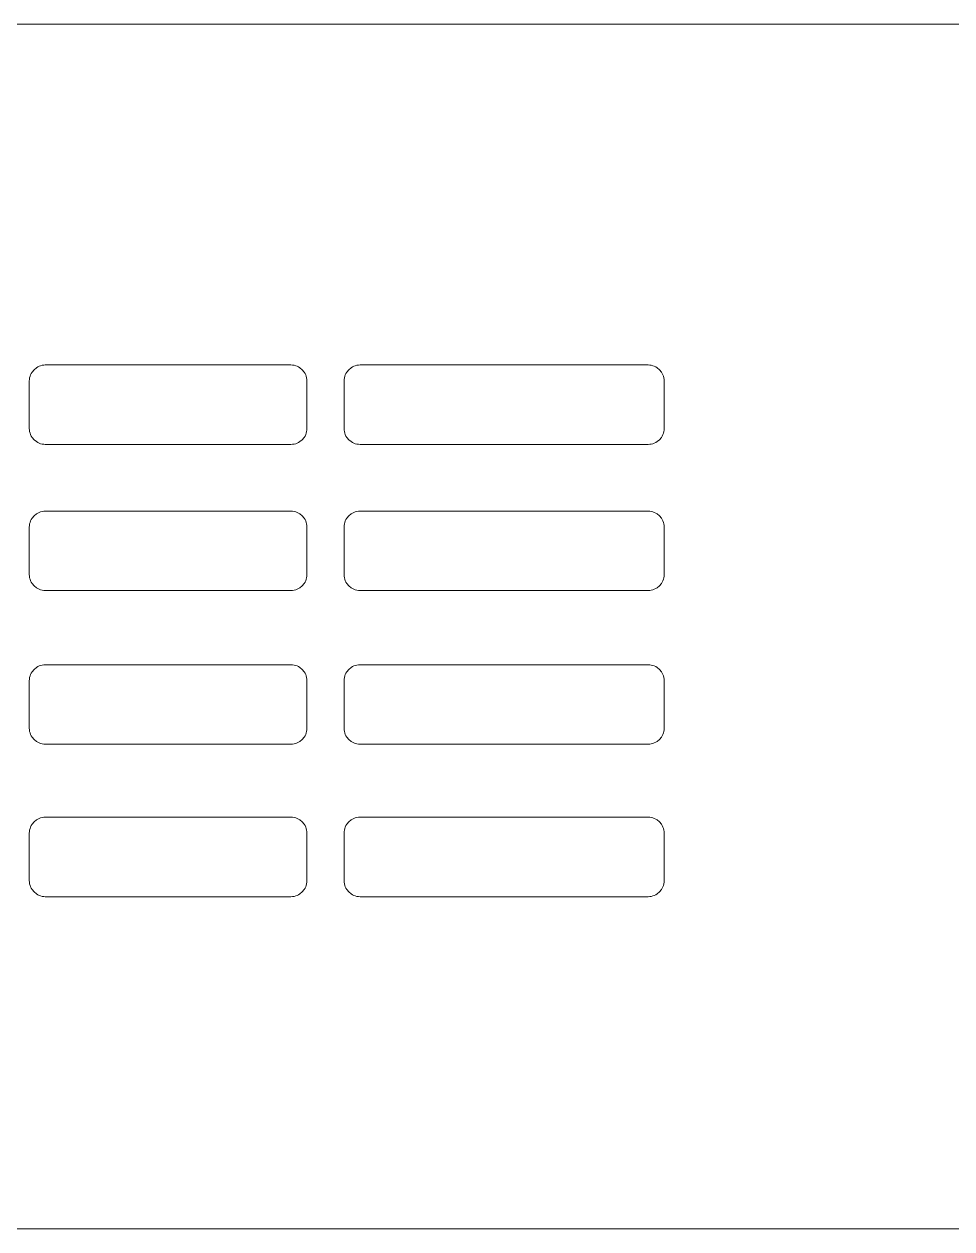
# Model space of a CAD drawing. Header units: millimetres. Extents: x -580 to 580, y -723 to 723.
# Drawn here: x -284.6 to -156.5, y -292.3 to -125.8 of the extents above; entities that cross this region are included whole.
import ezdxf

# ---------------------------------------------------------------- set-up
doc = ezdxf.new("R2010")
doc.units = ezdxf.units.MM
doc.header["$MEASUREMENT"] = 0
doc.layers.add('Camada 1', color=7, linetype='Continuous')

msp = doc.modelspace()

# ---------------------------------------------------------------- linework, layer by layer
at = {"layer": 'Camada 1', "color": 250, "lineweight": 9}
msp.add_open_spline([(-344.8035, -125.8232), (-344.8035, -125.8232), (39.0777, -125.8232), (39.0777, -125.8232), (39.0777, -125.8232), (39.0777, -125.8232), (39.0777, -152.6642), (39.0777, -152.6642), (39.0777, -152.6642), (39.0777, -152.6642), (52.9117, -152.6642), (52.9117, -152.6642), (52.9117, -152.6642), (52.9117, -152.6642), (52.9117, -174.787), (52.9117, -174.787), (52.9117, -174.787), (52.9117, -174.787), (45.0266, -174.787), (45.0266, -174.787), (45.0266, -174.787), (45.0266, -174.787), (45.0266, -163.7086), (45.0266, -163.7086), (45.0266, -163.7086), (45.0266, -163.7086), (42.2612, -163.7086), (42.2612, -163.7086), (42.2612, -163.7086), (42.2612, -163.7086), (42.2612, -174.787), (42.2612, -174.787), (42.2612, -174.787), (42.2612, -174.787), (39.0777, -174.787), (39.0777, -174.787), (39.0777, -174.787), (39.0777, -174.787), (39.0777, -243.3679), (39.0777, -243.3679), (39.0777, -243.3679), (39.0777, -243.3679), (52.9117, -243.3679), (52.9117, -243.3679), (52.9117, -243.3679), (52.9117, -243.3679), (52.9117, -265.4907), (52.9117, -265.4907), (52.9117, -265.4907), (52.9117, -265.4907), (45.0266, -265.4907), (45.0266, -265.4907), (45.0266, -265.4907), (45.0266, -265.4907), (45.0266, -254.4121), (45.0266, -254.4121), (45.0266, -254.4121), (45.0266, -254.4121), (42.2612, -254.4121), (42.2612, -254.4121), (42.2612, -254.4121), (42.2612, -254.4121), (42.2612, -265.4907), (42.2612, -265.4907), (42.2612, -265.4907), (42.2612, -265.4907), (39.0777, -265.4907), (39.0777, -265.4907), (39.0777, -265.4907), (39.0777, -265.4907), (39.0777, -292.2781), (39.0777, -292.2781), (39.0777, -292.2781), (39.0777, -292.2781), (-344.8035, -292.2781), (-344.8035, -292.2781), (-344.8035, -292.2781), (-344.8035, -292.2781), (-344.8035, -281.9417), (-344.8035, -281.9417), (-344.8035, -281.9417), (-344.8035, -281.9417), (-332.4606, -281.9417), (-332.4606, -281.9417), (-332.4606, -281.9417), (-332.4606, -281.9417), (-332.4606, -279.1763), (-332.4606, -279.1763), (-332.4606, -279.1763), (-332.4606, -279.1763), (-344.8035, -279.1763), (-344.8035, -279.1763), (-344.8035, -279.1763), (-344.8035, -279.1763), (-344.8035, -255.9474), (-344.8035, -255.9474), (-344.8035, -255.9474), (-344.8035, -255.9474), (-332.4606, -255.9474), (-332.4606, -255.9474), (-332.4606, -255.9474), (-332.4606, -255.9474), (-332.4606, -253.1821), (-332.4606, -253.1821), (-332.4606, -253.1821), (-332.4606, -253.1821), (-344.8035, -253.1821), (-344.8035, -253.1821), (-344.8035, -253.1821), (-344.8035, -253.1821), (-344.8035, -227.1878), (-344.8035, -227.1878), (-344.8035, -227.1878), (-344.8035, -227.1878), (-332.4606, -227.1878), (-332.4606, -227.1878), (-332.4606, -227.1878), (-332.4606, -227.1878), (-332.4606, -224.4224), (-332.4606, -224.4224), (-332.4606, -224.4224), (-332.4606, -224.4224), (-344.8035, -224.4224), (-344.8035, -224.4224), (-344.8035, -224.4224), (-344.8035, -224.4224), (-344.8035, -220.1124), (-344.8035, -220.1124), (-344.8035, -220.1124), (-344.8035, -220.1124), (-353.0083, -220.1124), (-353.0083, -220.1124), (-353.0083, -220.1124), (-353.0083, -220.1124), (-353.0083, -197.9895), (-353.0083, -197.9895), (-353.0083, -197.9895), (-353.0083, -197.9895), (-344.8035, -197.9895), (-344.8035, -197.9895), (-344.8035, -197.9895), (-344.8035, -197.9895), (-344.8035, -194.5566), (-344.8035, -194.5566), (-344.8035, -194.5566), (-344.8035, -194.5566), (-332.4606, -194.5566), (-332.4606, -194.5566), (-332.4606, -194.5566), (-332.4606, -194.5566), (-332.4606, -191.7912), (-332.4606, -191.7912), (-332.4606, -191.7912), (-332.4606, -191.7912), (-344.8035, -191.7912), (-344.8035, -191.7912), (-344.8035, -191.7912), (-344.8035, -191.7912), (-344.8035, -167.4561), (-344.8035, -167.4561), (-344.8035, -167.4561), (-344.8035, -167.4561), (-332.4606, -167.4561), (-332.4606, -167.4561), (-332.4606, -167.4561), (-332.4606, -167.4561), (-332.4606, -164.6907), (-332.4606, -164.6907), (-332.4606, -164.6907), (-332.4606, -164.6907), (-344.8035, -164.6907), (-344.8035, -164.6907), (-344.8035, -164.6907), (-344.8035, -164.6907), (-344.8035, -139.2495), (-344.8035, -139.2495), (-344.8035, -139.2495), (-344.8035, -139.2495), (-332.4606, -139.2495), (-332.4606, -139.2495), (-332.4606, -139.2495), (-332.4606, -139.2495), (-332.4606, -136.4841), (-332.4606, -136.4841), (-332.4606, -136.4841), (-332.4606, -136.4841), (-344.8035, -136.4841), (-344.8035, -136.4841), (-344.8035, -136.4841), (-344.8035, -136.4841), (-344.8035, -125.8232), (-344.8035, -125.8232), (-344.8035, -125.8232), (-344.8035, -125.8232), (-344.8035, -125.8232), (-344.8035, -125.8232)], degree=3, knots=[0, 0, 0, 0, 0.02, 0.02, 0.02, 0.02, 0.04, 0.04, 0.04, 0.04, 0.06, 0.06, 0.06, 0.06, 0.08, 0.08, 0.08, 0.08, 0.1, 0.1, 0.1, 0.1, 0.12, 0.12, 0.12, 0.12, 0.14, 0.14, 0.14, 0.14, 0.16, 0.16, 0.16, 0.16, 0.18, 0.18, 0.18, 0.18, 0.2, 0.2, 0.2, 0.2, 0.22, 0.22, 0.22, 0.22, 0.24, 0.24, 0.24, 0.24, 0.26, 0.26, 0.26, 0.26, 0.28, 0.28, 0.28, 0.28, 0.3, 0.3, 0.3, 0.3, 0.32, 0.32, 0.32, 0.32, 0.34, 0.34, 0.34, 0.34, 0.36, 0.36, 0.36, 0.36, 0.38, 0.38, 0.38, 0.38, 0.4, 0.4, 0.4, 0.4, 0.42, 0.42, 0.42, 0.42, 0.44, 0.44, 0.44, 0.44, 0.46, 0.46, 0.46, 0.46, 0.48, 0.48, 0.48, 0.48, 0.5, 0.5, 0.5, 0.5, 0.52, 0.52, 0.52, 0.52, 0.54, 0.54, 0.54, 0.54, 0.56, 0.56, 0.56, 0.56, 0.58, 0.58, 0.58, 0.58, 0.6, 0.6, 0.6, 0.6, 0.62, 0.62, 0.62, 0.62, 0.64, 0.64, 0.64, 0.64, 0.66, 0.66, 0.66, 0.66, 0.68, 0.68, 0.68, 0.68, 0.7, 0.7, 0.7, 0.7, 0.72, 0.72, 0.72, 0.72, 0.74, 0.74, 0.74, 0.74, 0.76, 0.76, 0.76, 0.76, 0.78, 0.78, 0.78, 0.78, 0.8, 0.8, 0.8, 0.8, 0.82, 0.82, 0.82, 0.82, 0.84, 0.84, 0.84, 0.84, 0.86, 0.86, 0.86, 0.86, 0.88, 0.88, 0.88, 0.88, 0.9, 0.9, 0.9, 0.9, 0.92, 0.92, 0.92, 0.92, 0.94, 0.94, 0.94, 0.94, 0.96, 0.96, 0.96, 0.96, 1, 1, 1, 1], dxfattribs=at)
at = {"layer": 'Camada 1', "color": 240, "lineweight": 9}
for points in [[(-281.6921, -183.8933), (-281.6921, -183.8933), (-247.7773, -183.8933), (-247.7773, -183.8933), (-247.7773, -183.8933), (-247.7773, -183.8933), (-247.5519, -183.8819), (-247.5519, -183.8819), (-247.5519, -183.8819), (-247.5519, -183.8819), (-247.3329, -183.8483), (-247.3329, -183.8483), (-247.3329, -183.8483), (-247.3329, -183.8483), (-247.1213, -183.7935), (-247.1213, -183.7935), (-247.1213, -183.7935), (-247.1213, -183.7935), (-246.9184, -183.7188), (-246.9184, -183.7188), (-246.9184, -183.7188), (-246.9184, -183.7188), (-246.7251, -183.6254), (-246.7251, -183.6254), (-246.7251, -183.6254), (-246.7251, -183.6254), (-246.5426, -183.5142), (-246.5426, -183.5142), (-246.5426, -183.5142), (-246.5426, -183.5142), (-246.2149, -183.2435), (-246.2149, -183.2435), (-246.2149, -183.2435), (-246.2149, -183.2435), (-245.9442, -182.9158), (-245.9442, -182.9158), (-245.9442, -182.9158), (-245.9442, -182.9158), (-245.8331, -182.7334), (-245.8331, -182.7334), (-245.8331, -182.7334), (-245.8331, -182.7334), (-245.7396, -182.5401), (-245.7396, -182.5401), (-245.7396, -182.5401), (-245.7396, -182.5401), (-245.6649, -182.3371), (-245.6649, -182.3371), (-245.6649, -182.3371), (-245.6649, -182.3371), (-245.6102, -182.1255), (-245.6102, -182.1255), (-245.6102, -182.1255), (-245.6102, -182.1255), (-245.5765, -181.9064), (-245.5765, -181.9064), (-245.5765, -181.9064), (-245.5765, -181.9064), (-245.565, -181.6811), (-245.565, -181.6811), (-245.565, -181.6811), (-245.565, -181.6811), (-245.565, -175.1305), (-245.565, -175.1305), (-245.565, -175.1305), (-245.565, -175.1305), (-245.5765, -174.9052), (-245.5765, -174.9052), (-245.5765, -174.9052), (-245.5765, -174.9052), (-245.6102, -174.6861), (-245.6102, -174.6861), (-245.6102, -174.6861), (-245.6102, -174.6861), (-245.6649, -174.4746), (-245.6649, -174.4746), (-245.6649, -174.4746), (-245.6649, -174.4746), (-245.7396, -174.2716), (-245.7396, -174.2716), (-245.7396, -174.2716), (-245.7396, -174.2716), (-245.8331, -174.0783), (-245.8331, -174.0783), (-245.8331, -174.0783), (-245.8331, -174.0783), (-245.9442, -173.8959), (-245.9442, -173.8959), (-245.9442, -173.8959), (-245.9442, -173.8959), (-246.2149, -173.5681), (-246.2149, -173.5681), (-246.2149, -173.5681), (-246.2149, -173.5681), (-246.5426, -173.2974), (-246.5426, -173.2974), (-246.5426, -173.2974), (-246.5426, -173.2974), (-246.7251, -173.1863), (-246.7251, -173.1863), (-246.7251, -173.1863), (-246.7251, -173.1863), (-246.9184, -173.0928), (-246.9184, -173.0928), (-246.9184, -173.0928), (-246.9184, -173.0928), (-247.1213, -173.0181), (-247.1213, -173.0181), (-247.1213, -173.0181), (-247.1213, -173.0181), (-247.3329, -172.9634), (-247.3329, -172.9634), (-247.3329, -172.9634), (-247.3329, -172.9634), (-247.5519, -172.9297), (-247.5519, -172.9297), (-247.5519, -172.9297), (-247.5519, -172.9297), (-247.7773, -172.9182), (-247.7773, -172.9182), (-247.7773, -172.9182), (-247.7773, -172.9182), (-281.6921, -172.9182), (-281.6921, -172.9182), (-281.6921, -172.9182), (-281.6921, -172.9182), (-281.9175, -172.9297), (-281.9175, -172.9297), (-281.9175, -172.9297), (-281.9175, -172.9297), (-282.1365, -172.9634), (-282.1365, -172.9634), (-282.1365, -172.9634), (-282.1365, -172.9634), (-282.3481, -173.0181), (-282.3481, -173.0181), (-282.3481, -173.0181), (-282.3481, -173.0181), (-282.5511, -173.0928), (-282.5511, -173.0928), (-282.5511, -173.0928), (-282.5511, -173.0928), (-282.7444, -173.1863), (-282.7444, -173.1863), (-282.7444, -173.1863), (-282.7444, -173.1863), (-282.9268, -173.2974), (-282.9268, -173.2974), (-282.9268, -173.2974), (-282.9268, -173.2974), (-283.2545, -173.5681), (-283.2545, -173.5681), (-283.2545, -173.5681), (-283.2545, -173.5681), (-283.5253, -173.8959), (-283.5253, -173.8959), (-283.5253, -173.8959), (-283.5253, -173.8959), (-283.6364, -174.0783), (-283.6364, -174.0783), (-283.6364, -174.0783), (-283.6364, -174.0783), (-283.7299, -174.2716), (-283.7299, -174.2716), (-283.7299, -174.2716), (-283.7299, -174.2716), (-283.8046, -174.4746), (-283.8046, -174.4746), (-283.8046, -174.4746), (-283.8046, -174.4746), (-283.8592, -174.6861), (-283.8592, -174.6861), (-283.8592, -174.6861), (-283.8592, -174.6861), (-283.893, -174.9052), (-283.893, -174.9052), (-283.893, -174.9052), (-283.893, -174.9052), (-283.9044, -175.1305), (-283.9044, -175.1305), (-283.9044, -175.1305), (-283.9044, -175.1305), (-283.9044, -181.6811), (-283.9044, -181.6811), (-283.9044, -181.6811), (-283.9044, -181.6811), (-283.893, -181.9064), (-283.893, -181.9064), (-283.893, -181.9064), (-283.893, -181.9064), (-283.8592, -182.1255), (-283.8592, -182.1255), (-283.8592, -182.1255), (-283.8592, -182.1255), (-283.8046, -182.3371), (-283.8046, -182.3371), (-283.8046, -182.3371), (-283.8046, -182.3371), (-283.7299, -182.5401), (-283.7299, -182.5401), (-283.7299, -182.5401), (-283.7299, -182.5401), (-283.6364, -182.7334), (-283.6364, -182.7334), (-283.6364, -182.7334), (-283.6364, -182.7334), (-283.5253, -182.9158), (-283.5253, -182.9158), (-283.5253, -182.9158), (-283.5253, -182.9158), (-283.2545, -183.2435), (-283.2545, -183.2435), (-283.2545, -183.2435), (-283.2545, -183.2435), (-282.9268, -183.5142), (-282.9268, -183.5142), (-282.9268, -183.5142), (-282.9268, -183.5142), (-282.7444, -183.6254), (-282.7444, -183.6254), (-282.7444, -183.6254), (-282.7444, -183.6254), (-282.5511, -183.7188), (-282.5511, -183.7188), (-282.5511, -183.7188), (-282.5511, -183.7188), (-282.3481, -183.7935), (-282.3481, -183.7935), (-282.3481, -183.7935), (-282.3481, -183.7935), (-282.1365, -183.8483), (-282.1365, -183.8483), (-282.1365, -183.8483), (-282.1365, -183.8483), (-281.9175, -183.8819), (-281.9175, -183.8819), (-281.9175, -183.8819), (-281.9175, -183.8819), (-281.6921, -183.8933), (-281.6921, -183.8933), (-281.6921, -183.8933), (-281.6921, -183.8933), (-281.6921, -183.8933), (-281.6921, -183.8933)], [(-238.2307, -183.8933), (-238.2307, -183.8933), (-198.4628, -183.8933), (-198.4628, -183.8933), (-198.4628, -183.8933), (-198.4628, -183.8933), (-198.2373, -183.8819), (-198.2373, -183.8819), (-198.2373, -183.8819), (-198.2373, -183.8819), (-198.0184, -183.8483), (-198.0184, -183.8483), (-198.0184, -183.8483), (-198.0184, -183.8483), (-197.8068, -183.7935), (-197.8068, -183.7935), (-197.8068, -183.7935), (-197.8068, -183.7935), (-197.6038, -183.7188), (-197.6038, -183.7188), (-197.6038, -183.7188), (-197.6038, -183.7188), (-197.4105, -183.6254), (-197.4105, -183.6254), (-197.4105, -183.6254), (-197.4105, -183.6254), (-197.2281, -183.5142), (-197.2281, -183.5142), (-197.2281, -183.5142), (-197.2281, -183.5142), (-196.9003, -183.2435), (-196.9003, -183.2435), (-196.9003, -183.2435), (-196.9003, -183.2435), (-196.6297, -182.9158), (-196.6297, -182.9158), (-196.6297, -182.9158), (-196.6297, -182.9158), (-196.5185, -182.7334), (-196.5185, -182.7334), (-196.5185, -182.7334), (-196.5185, -182.7334), (-196.4251, -182.5401), (-196.4251, -182.5401), (-196.4251, -182.5401), (-196.4251, -182.5401), (-196.3503, -182.3371), (-196.3503, -182.3371), (-196.3503, -182.3371), (-196.3503, -182.3371), (-196.2956, -182.1255), (-196.2956, -182.1255), (-196.2956, -182.1255), (-196.2956, -182.1255), (-196.262, -181.9064), (-196.262, -181.9064), (-196.262, -181.9064), (-196.262, -181.9064), (-196.2505, -181.6811), (-196.2505, -181.6811), (-196.2505, -181.6811), (-196.2505, -181.6811), (-196.2505, -175.1305), (-196.2505, -175.1305), (-196.2505, -175.1305), (-196.2505, -175.1305), (-196.262, -174.9052), (-196.262, -174.9052), (-196.262, -174.9052), (-196.262, -174.9052), (-196.2956, -174.6861), (-196.2956, -174.6861), (-196.2956, -174.6861), (-196.2956, -174.6861), (-196.3503, -174.4746), (-196.3503, -174.4746), (-196.3503, -174.4746), (-196.3503, -174.4746), (-196.4251, -174.2716), (-196.4251, -174.2716), (-196.4251, -174.2716), (-196.4251, -174.2716), (-196.5185, -174.0783), (-196.5185, -174.0783), (-196.5185, -174.0783), (-196.5185, -174.0783), (-196.6297, -173.8959), (-196.6297, -173.8959), (-196.6297, -173.8959), (-196.6297, -173.8959), (-196.9003, -173.5681), (-196.9003, -173.5681), (-196.9003, -173.5681), (-196.9003, -173.5681), (-197.2281, -173.2974), (-197.2281, -173.2974), (-197.2281, -173.2974), (-197.2281, -173.2974), (-197.4105, -173.1863), (-197.4105, -173.1863), (-197.4105, -173.1863), (-197.4105, -173.1863), (-197.6038, -173.0928), (-197.6038, -173.0928), (-197.6038, -173.0928), (-197.6038, -173.0928), (-197.8068, -173.0181), (-197.8068, -173.0181), (-197.8068, -173.0181), (-197.8068, -173.0181), (-198.0184, -172.9634), (-198.0184, -172.9634), (-198.0184, -172.9634), (-198.0184, -172.9634), (-198.2373, -172.9297), (-198.2373, -172.9297), (-198.2373, -172.9297), (-198.2373, -172.9297), (-198.4628, -172.9182), (-198.4628, -172.9182), (-198.4628, -172.9182), (-198.4628, -172.9182), (-238.2307, -172.9182), (-238.2307, -172.9182), (-238.2307, -172.9182), (-238.2307, -172.9182), (-238.4561, -172.9297), (-238.4561, -172.9297), (-238.4561, -172.9297), (-238.4561, -172.9297), (-238.6751, -172.9634), (-238.6751, -172.9634), (-238.6751, -172.9634), (-238.6751, -172.9634), (-238.8868, -173.0181), (-238.8868, -173.0181), (-238.8868, -173.0181), (-238.8868, -173.0181), (-239.0897, -173.0928), (-239.0897, -173.0928), (-239.0897, -173.0928), (-239.0897, -173.0928), (-239.283, -173.1863), (-239.283, -173.1863), (-239.283, -173.1863), (-239.283, -173.1863), (-239.4655, -173.2974), (-239.4655, -173.2974), (-239.4655, -173.2974), (-239.4655, -173.2974), (-239.7932, -173.5681), (-239.7932, -173.5681), (-239.7932, -173.5681), (-239.7932, -173.5681), (-240.0639, -173.8959), (-240.0639, -173.8959), (-240.0639, -173.8959), (-240.0639, -173.8959), (-240.175, -174.0783), (-240.175, -174.0783), (-240.175, -174.0783), (-240.175, -174.0783), (-240.2684, -174.2716), (-240.2684, -174.2716), (-240.2684, -174.2716), (-240.2684, -174.2716), (-240.3432, -174.4746), (-240.3432, -174.4746), (-240.3432, -174.4746), (-240.3432, -174.4746), (-240.3978, -174.6861), (-240.3978, -174.6861), (-240.3978, -174.6861), (-240.3978, -174.6861), (-240.4316, -174.9052), (-240.4316, -174.9052), (-240.4316, -174.9052), (-240.4316, -174.9052), (-240.4429, -175.1305), (-240.4429, -175.1305), (-240.4429, -175.1305), (-240.4429, -175.1305), (-240.4429, -181.6811), (-240.4429, -181.6811), (-240.4429, -181.6811), (-240.4429, -181.6811), (-240.4316, -181.9064), (-240.4316, -181.9064), (-240.4316, -181.9064), (-240.4316, -181.9064), (-240.3978, -182.1255), (-240.3978, -182.1255), (-240.3978, -182.1255), (-240.3978, -182.1255), (-240.3432, -182.3371), (-240.3432, -182.3371), (-240.3432, -182.3371), (-240.3432, -182.3371), (-240.2684, -182.5401), (-240.2684, -182.5401), (-240.2684, -182.5401), (-240.2684, -182.5401), (-240.175, -182.7334), (-240.175, -182.7334), (-240.175, -182.7334), (-240.175, -182.7334), (-240.0639, -182.9158), (-240.0639, -182.9158), (-240.0639, -182.9158), (-240.0639, -182.9158), (-239.7932, -183.2435), (-239.7932, -183.2435), (-239.7932, -183.2435), (-239.7932, -183.2435), (-239.4655, -183.5142), (-239.4655, -183.5142), (-239.4655, -183.5142), (-239.4655, -183.5142), (-239.283, -183.6254), (-239.283, -183.6254), (-239.283, -183.6254), (-239.283, -183.6254), (-239.0897, -183.7188), (-239.0897, -183.7188), (-239.0897, -183.7188), (-239.0897, -183.7188), (-238.8868, -183.7935), (-238.8868, -183.7935), (-238.8868, -183.7935), (-238.8868, -183.7935), (-238.6751, -183.8483), (-238.6751, -183.8483), (-238.6751, -183.8483), (-238.6751, -183.8483), (-238.4561, -183.8819), (-238.4561, -183.8819), (-238.4561, -183.8819), (-238.4561, -183.8819), (-238.2307, -183.8933), (-238.2307, -183.8933), (-238.2307, -183.8933), (-238.2307, -183.8933), (-238.2307, -183.8933), (-238.2307, -183.8933)], [(-281.6921, -204.0877), (-281.6921, -204.0877), (-247.7773, -204.0877), (-247.7773, -204.0877), (-247.7773, -204.0877), (-247.7773, -204.0877), (-247.5519, -204.0762), (-247.5519, -204.0762), (-247.5519, -204.0762), (-247.5519, -204.0762), (-247.3329, -204.0426), (-247.3329, -204.0426), (-247.3329, -204.0426), (-247.3329, -204.0426), (-247.1213, -203.9879), (-247.1213, -203.9879), (-247.1213, -203.9879), (-247.1213, -203.9879), (-246.9184, -203.9132), (-246.9184, -203.9132), (-246.9184, -203.9132), (-246.9184, -203.9132), (-246.7251, -203.8196), (-246.7251, -203.8196), (-246.7251, -203.8196), (-246.7251, -203.8196), (-246.5426, -203.7086), (-246.5426, -203.7086), (-246.5426, -203.7086), (-246.5426, -203.7086), (-246.2149, -203.4378), (-246.2149, -203.4378), (-246.2149, -203.4378), (-246.2149, -203.4378), (-245.9442, -203.1101), (-245.9442, -203.1101), (-245.9442, -203.1101), (-245.9442, -203.1101), (-245.8331, -202.9277), (-245.8331, -202.9277), (-245.8331, -202.9277), (-245.8331, -202.9277), (-245.7396, -202.7344), (-245.7396, -202.7344), (-245.7396, -202.7344), (-245.7396, -202.7344), (-245.6649, -202.5314), (-245.6649, -202.5314), (-245.6649, -202.5314), (-245.6649, -202.5314), (-245.6102, -202.3199), (-245.6102, -202.3199), (-245.6102, -202.3199), (-245.6102, -202.3199), (-245.5765, -202.1008), (-245.5765, -202.1008), (-245.5765, -202.1008), (-245.5765, -202.1008), (-245.565, -201.8754), (-245.565, -201.8754), (-245.565, -201.8754), (-245.565, -201.8754), (-245.565, -195.3248), (-245.565, -195.3248), (-245.565, -195.3248), (-245.565, -195.3248), (-245.5765, -195.0996), (-245.5765, -195.0996), (-245.5765, -195.0996), (-245.5765, -195.0996), (-245.6102, -194.8805), (-245.6102, -194.8805), (-245.6102, -194.8805), (-245.6102, -194.8805), (-245.6649, -194.6689), (-245.6649, -194.6689), (-245.6649, -194.6689), (-245.6649, -194.6689), (-245.7396, -194.4659), (-245.7396, -194.4659), (-245.7396, -194.4659), (-245.7396, -194.4659), (-245.8331, -194.2726), (-245.8331, -194.2726), (-245.8331, -194.2726), (-245.8331, -194.2726), (-245.9442, -194.0902), (-245.9442, -194.0902), (-245.9442, -194.0902), (-245.9442, -194.0902), (-246.2149, -193.7624), (-246.2149, -193.7624), (-246.2149, -193.7624), (-246.2149, -193.7624), (-246.5426, -193.4918), (-246.5426, -193.4918), (-246.5426, -193.4918), (-246.5426, -193.4918), (-246.7251, -193.3806), (-246.7251, -193.3806), (-246.7251, -193.3806), (-246.7251, -193.3806), (-246.9184, -193.2871), (-246.9184, -193.2871), (-246.9184, -193.2871), (-246.9184, -193.2871), (-247.1213, -193.2124), (-247.1213, -193.2124), (-247.1213, -193.2124), (-247.1213, -193.2124), (-247.3329, -193.1576), (-247.3329, -193.1576), (-247.3329, -193.1576), (-247.3329, -193.1576), (-247.5519, -193.124), (-247.5519, -193.124), (-247.5519, -193.124), (-247.5519, -193.124), (-247.7773, -193.1126), (-247.7773, -193.1126), (-247.7773, -193.1126), (-247.7773, -193.1126), (-281.6921, -193.1126), (-281.6921, -193.1126), (-281.6921, -193.1126), (-281.6921, -193.1126), (-281.9175, -193.124), (-281.9175, -193.124), (-281.9175, -193.124), (-281.9175, -193.124), (-282.1365, -193.1576), (-282.1365, -193.1576), (-282.1365, -193.1576), (-282.1365, -193.1576), (-282.3481, -193.2124), (-282.3481, -193.2124), (-282.3481, -193.2124), (-282.3481, -193.2124), (-282.5511, -193.2871), (-282.5511, -193.2871), (-282.5511, -193.2871), (-282.5511, -193.2871), (-282.7444, -193.3806), (-282.7444, -193.3806), (-282.7444, -193.3806), (-282.7444, -193.3806), (-282.9268, -193.4918), (-282.9268, -193.4918), (-282.9268, -193.4918), (-282.9268, -193.4918), (-283.2545, -193.7624), (-283.2545, -193.7624), (-283.2545, -193.7624), (-283.2545, -193.7624), (-283.5253, -194.0902), (-283.5253, -194.0902), (-283.5253, -194.0902), (-283.5253, -194.0902), (-283.6364, -194.2726), (-283.6364, -194.2726), (-283.6364, -194.2726), (-283.6364, -194.2726), (-283.7299, -194.4659), (-283.7299, -194.4659), (-283.7299, -194.4659), (-283.7299, -194.4659), (-283.8046, -194.6689), (-283.8046, -194.6689), (-283.8046, -194.6689), (-283.8046, -194.6689), (-283.8592, -194.8805), (-283.8592, -194.8805), (-283.8592, -194.8805), (-283.8592, -194.8805), (-283.893, -195.0996), (-283.893, -195.0996), (-283.893, -195.0996), (-283.893, -195.0996), (-283.9044, -195.3248), (-283.9044, -195.3248), (-283.9044, -195.3248), (-283.9044, -195.3248), (-283.9044, -201.8754), (-283.9044, -201.8754), (-283.9044, -201.8754), (-283.9044, -201.8754), (-283.893, -202.1008), (-283.893, -202.1008), (-283.893, -202.1008), (-283.893, -202.1008), (-283.8592, -202.3199), (-283.8592, -202.3199), (-283.8592, -202.3199), (-283.8592, -202.3199), (-283.8046, -202.5314), (-283.8046, -202.5314), (-283.8046, -202.5314), (-283.8046, -202.5314), (-283.7299, -202.7344), (-283.7299, -202.7344), (-283.7299, -202.7344), (-283.7299, -202.7344), (-283.6364, -202.9277), (-283.6364, -202.9277), (-283.6364, -202.9277), (-283.6364, -202.9277), (-283.5253, -203.1101), (-283.5253, -203.1101), (-283.5253, -203.1101), (-283.5253, -203.1101), (-283.2545, -203.4378), (-283.2545, -203.4378), (-283.2545, -203.4378), (-283.2545, -203.4378), (-282.9268, -203.7086), (-282.9268, -203.7086), (-282.9268, -203.7086), (-282.9268, -203.7086), (-282.7444, -203.8196), (-282.7444, -203.8196), (-282.7444, -203.8196), (-282.7444, -203.8196), (-282.5511, -203.9132), (-282.5511, -203.9132), (-282.5511, -203.9132), (-282.5511, -203.9132), (-282.3481, -203.9879), (-282.3481, -203.9879), (-282.3481, -203.9879), (-282.3481, -203.9879), (-282.1365, -204.0426), (-282.1365, -204.0426), (-282.1365, -204.0426), (-282.1365, -204.0426), (-281.9175, -204.0762), (-281.9175, -204.0762), (-281.9175, -204.0762), (-281.9175, -204.0762), (-281.6921, -204.0877), (-281.6921, -204.0877), (-281.6921, -204.0877), (-281.6921, -204.0877), (-281.6921, -204.0877), (-281.6921, -204.0877)], [(-238.2307, -204.0877), (-238.2307, -204.0877), (-198.4628, -204.0877), (-198.4628, -204.0877), (-198.4628, -204.0877), (-198.4628, -204.0877), (-198.2373, -204.0762), (-198.2373, -204.0762), (-198.2373, -204.0762), (-198.2373, -204.0762), (-198.0184, -204.0426), (-198.0184, -204.0426), (-198.0184, -204.0426), (-198.0184, -204.0426), (-197.8068, -203.9879), (-197.8068, -203.9879), (-197.8068, -203.9879), (-197.8068, -203.9879), (-197.6038, -203.9132), (-197.6038, -203.9132), (-197.6038, -203.9132), (-197.6038, -203.9132), (-197.4105, -203.8196), (-197.4105, -203.8196), (-197.4105, -203.8196), (-197.4105, -203.8196), (-197.2281, -203.7086), (-197.2281, -203.7086), (-197.2281, -203.7086), (-197.2281, -203.7086), (-196.9003, -203.4378), (-196.9003, -203.4378), (-196.9003, -203.4378), (-196.9003, -203.4378), (-196.6297, -203.1101), (-196.6297, -203.1101), (-196.6297, -203.1101), (-196.6297, -203.1101), (-196.5185, -202.9277), (-196.5185, -202.9277), (-196.5185, -202.9277), (-196.5185, -202.9277), (-196.4251, -202.7344), (-196.4251, -202.7344), (-196.4251, -202.7344), (-196.4251, -202.7344), (-196.3503, -202.5314), (-196.3503, -202.5314), (-196.3503, -202.5314), (-196.3503, -202.5314), (-196.2956, -202.3199), (-196.2956, -202.3199), (-196.2956, -202.3199), (-196.2956, -202.3199), (-196.262, -202.1008), (-196.262, -202.1008), (-196.262, -202.1008), (-196.262, -202.1008), (-196.2505, -201.8754), (-196.2505, -201.8754), (-196.2505, -201.8754), (-196.2505, -201.8754), (-196.2505, -195.3248), (-196.2505, -195.3248), (-196.2505, -195.3248), (-196.2505, -195.3248), (-196.262, -195.0996), (-196.262, -195.0996), (-196.262, -195.0996), (-196.262, -195.0996), (-196.2956, -194.8805), (-196.2956, -194.8805), (-196.2956, -194.8805), (-196.2956, -194.8805), (-196.3503, -194.6689), (-196.3503, -194.6689), (-196.3503, -194.6689), (-196.3503, -194.6689), (-196.4251, -194.4659), (-196.4251, -194.4659), (-196.4251, -194.4659), (-196.4251, -194.4659), (-196.5185, -194.2726), (-196.5185, -194.2726), (-196.5185, -194.2726), (-196.5185, -194.2726), (-196.6297, -194.0902), (-196.6297, -194.0902), (-196.6297, -194.0902), (-196.6297, -194.0902), (-196.9003, -193.7624), (-196.9003, -193.7624), (-196.9003, -193.7624), (-196.9003, -193.7624), (-197.2281, -193.4918), (-197.2281, -193.4918), (-197.2281, -193.4918), (-197.2281, -193.4918), (-197.4105, -193.3806), (-197.4105, -193.3806), (-197.4105, -193.3806), (-197.4105, -193.3806), (-197.6038, -193.2871), (-197.6038, -193.2871), (-197.6038, -193.2871), (-197.6038, -193.2871), (-197.8068, -193.2124), (-197.8068, -193.2124), (-197.8068, -193.2124), (-197.8068, -193.2124), (-198.0184, -193.1576), (-198.0184, -193.1576), (-198.0184, -193.1576), (-198.0184, -193.1576), (-198.2373, -193.124), (-198.2373, -193.124), (-198.2373, -193.124), (-198.2373, -193.124), (-198.4628, -193.1126), (-198.4628, -193.1126), (-198.4628, -193.1126), (-198.4628, -193.1126), (-238.2307, -193.1126), (-238.2307, -193.1126), (-238.2307, -193.1126), (-238.2307, -193.1126), (-238.4561, -193.124), (-238.4561, -193.124), (-238.4561, -193.124), (-238.4561, -193.124), (-238.6751, -193.1576), (-238.6751, -193.1576), (-238.6751, -193.1576), (-238.6751, -193.1576), (-238.8868, -193.2124), (-238.8868, -193.2124), (-238.8868, -193.2124), (-238.8868, -193.2124), (-239.0897, -193.2871), (-239.0897, -193.2871), (-239.0897, -193.2871), (-239.0897, -193.2871), (-239.283, -193.3806), (-239.283, -193.3806), (-239.283, -193.3806), (-239.283, -193.3806), (-239.4655, -193.4918), (-239.4655, -193.4918), (-239.4655, -193.4918), (-239.4655, -193.4918), (-239.7932, -193.7624), (-239.7932, -193.7624), (-239.7932, -193.7624), (-239.7932, -193.7624), (-240.0639, -194.0902), (-240.0639, -194.0902), (-240.0639, -194.0902), (-240.0639, -194.0902), (-240.175, -194.2726), (-240.175, -194.2726), (-240.175, -194.2726), (-240.175, -194.2726), (-240.2684, -194.4659), (-240.2684, -194.4659), (-240.2684, -194.4659), (-240.2684, -194.4659), (-240.3432, -194.6689), (-240.3432, -194.6689), (-240.3432, -194.6689), (-240.3432, -194.6689), (-240.3978, -194.8805), (-240.3978, -194.8805), (-240.3978, -194.8805), (-240.3978, -194.8805), (-240.4316, -195.0996), (-240.4316, -195.0996), (-240.4316, -195.0996), (-240.4316, -195.0996), (-240.4429, -195.3248), (-240.4429, -195.3248), (-240.4429, -195.3248), (-240.4429, -195.3248), (-240.4429, -201.8754), (-240.4429, -201.8754), (-240.4429, -201.8754), (-240.4429, -201.8754), (-240.4316, -202.1008), (-240.4316, -202.1008), (-240.4316, -202.1008), (-240.4316, -202.1008), (-240.3978, -202.3199), (-240.3978, -202.3199), (-240.3978, -202.3199), (-240.3978, -202.3199), (-240.3432, -202.5314), (-240.3432, -202.5314), (-240.3432, -202.5314), (-240.3432, -202.5314), (-240.2684, -202.7344), (-240.2684, -202.7344), (-240.2684, -202.7344), (-240.2684, -202.7344), (-240.175, -202.9277), (-240.175, -202.9277), (-240.175, -202.9277), (-240.175, -202.9277), (-240.0639, -203.1101), (-240.0639, -203.1101), (-240.0639, -203.1101), (-240.0639, -203.1101), (-239.7932, -203.4378), (-239.7932, -203.4378), (-239.7932, -203.4378), (-239.7932, -203.4378), (-239.4655, -203.7086), (-239.4655, -203.7086), (-239.4655, -203.7086), (-239.4655, -203.7086), (-239.283, -203.8196), (-239.283, -203.8196), (-239.283, -203.8196), (-239.283, -203.8196), (-239.0897, -203.9132), (-239.0897, -203.9132), (-239.0897, -203.9132), (-239.0897, -203.9132), (-238.8868, -203.9879), (-238.8868, -203.9879), (-238.8868, -203.9879), (-238.8868, -203.9879), (-238.6751, -204.0426), (-238.6751, -204.0426), (-238.6751, -204.0426), (-238.6751, -204.0426), (-238.4561, -204.0762), (-238.4561, -204.0762), (-238.4561, -204.0762), (-238.4561, -204.0762), (-238.2307, -204.0877), (-238.2307, -204.0877), (-238.2307, -204.0877), (-238.2307, -204.0877), (-238.2307, -204.0877), (-238.2307, -204.0877)], [(-281.6921, -225.3062), (-281.6921, -225.3062), (-247.7773, -225.3062), (-247.7773, -225.3062), (-247.7773, -225.3062), (-247.7773, -225.3062), (-247.5519, -225.2948), (-247.5519, -225.2948), (-247.5519, -225.2948), (-247.5519, -225.2948), (-247.3329, -225.2612), (-247.3329, -225.2612), (-247.3329, -225.2612), (-247.3329, -225.2612), (-247.1213, -225.2064), (-247.1213, -225.2064), (-247.1213, -225.2064), (-247.1213, -225.2064), (-246.9184, -225.1317), (-246.9184, -225.1317), (-246.9184, -225.1317), (-246.9184, -225.1317), (-246.7251, -225.0383), (-246.7251, -225.0383), (-246.7251, -225.0383), (-246.7251, -225.0383), (-246.5426, -224.9271), (-246.5426, -224.9271), (-246.5426, -224.9271), (-246.5426, -224.9271), (-246.2149, -224.6564), (-246.2149, -224.6564), (-246.2149, -224.6564), (-246.2149, -224.6564), (-245.9442, -224.3287), (-245.9442, -224.3287), (-245.9442, -224.3287), (-245.9442, -224.3287), (-245.8331, -224.1463), (-245.8331, -224.1463), (-245.8331, -224.1463), (-245.8331, -224.1463), (-245.7396, -223.953), (-245.7396, -223.953), (-245.7396, -223.953), (-245.7396, -223.953), (-245.6649, -223.75), (-245.6649, -223.75), (-245.6649, -223.75), (-245.6649, -223.75), (-245.6102, -223.5384), (-245.6102, -223.5384), (-245.6102, -223.5384), (-245.6102, -223.5384), (-245.5765, -223.3192), (-245.5765, -223.3192), (-245.5765, -223.3192), (-245.5765, -223.3192), (-245.565, -223.094), (-245.565, -223.094), (-245.565, -223.094), (-245.565, -223.094), (-245.565, -216.5434), (-245.565, -216.5434), (-245.565, -216.5434), (-245.565, -216.5434), (-245.5765, -216.3181), (-245.5765, -216.3181), (-245.5765, -216.3181), (-245.5765, -216.3181), (-245.6102, -216.099), (-245.6102, -216.099), (-245.6102, -216.099), (-245.6102, -216.099), (-245.6649, -215.8874), (-245.6649, -215.8874), (-245.6649, -215.8874), (-245.6649, -215.8874), (-245.7396, -215.6845), (-245.7396, -215.6845), (-245.7396, -215.6845), (-245.7396, -215.6845), (-245.8331, -215.4912), (-245.8331, -215.4912), (-245.8331, -215.4912), (-245.8331, -215.4912), (-245.9442, -215.3088), (-245.9442, -215.3088), (-245.9442, -215.3088), (-245.9442, -215.3088), (-246.2149, -214.981), (-246.2149, -214.981), (-246.2149, -214.981), (-246.2149, -214.981), (-246.5426, -214.7103), (-246.5426, -214.7103), (-246.5426, -214.7103), (-246.5426, -214.7103), (-246.7251, -214.5992), (-246.7251, -214.5992), (-246.7251, -214.5992), (-246.7251, -214.5992), (-246.9184, -214.5057), (-246.9184, -214.5057), (-246.9184, -214.5057), (-246.9184, -214.5057), (-247.1213, -214.431), (-247.1213, -214.431), (-247.1213, -214.431), (-247.1213, -214.431), (-247.3329, -214.3763), (-247.3329, -214.3763), (-247.3329, -214.3763), (-247.3329, -214.3763), (-247.5519, -214.3426), (-247.5519, -214.3426), (-247.5519, -214.3426), (-247.5519, -214.3426), (-247.7773, -214.331), (-247.7773, -214.331), (-247.7773, -214.331), (-247.7773, -214.331), (-281.6921, -214.331), (-281.6921, -214.331), (-281.6921, -214.331), (-281.6921, -214.331), (-281.9175, -214.3426), (-281.9175, -214.3426), (-281.9175, -214.3426), (-281.9175, -214.3426), (-282.1365, -214.3763), (-282.1365, -214.3763), (-282.1365, -214.3763), (-282.1365, -214.3763), (-282.3481, -214.431), (-282.3481, -214.431), (-282.3481, -214.431), (-282.3481, -214.431), (-282.5511, -214.5057), (-282.5511, -214.5057), (-282.5511, -214.5057), (-282.5511, -214.5057), (-282.7444, -214.5992), (-282.7444, -214.5992), (-282.7444, -214.5992), (-282.7444, -214.5992), (-282.9268, -214.7103), (-282.9268, -214.7103), (-282.9268, -214.7103), (-282.9268, -214.7103), (-283.2545, -214.981), (-283.2545, -214.981), (-283.2545, -214.981), (-283.2545, -214.981), (-283.5253, -215.3088), (-283.5253, -215.3088), (-283.5253, -215.3088), (-283.5253, -215.3088), (-283.6364, -215.4912), (-283.6364, -215.4912), (-283.6364, -215.4912), (-283.6364, -215.4912), (-283.7299, -215.6845), (-283.7299, -215.6845), (-283.7299, -215.6845), (-283.7299, -215.6845), (-283.8046, -215.8874), (-283.8046, -215.8874), (-283.8046, -215.8874), (-283.8046, -215.8874), (-283.8592, -216.099), (-283.8592, -216.099), (-283.8592, -216.099), (-283.8592, -216.099), (-283.893, -216.3181), (-283.893, -216.3181), (-283.893, -216.3181), (-283.893, -216.3181), (-283.9044, -216.5434), (-283.9044, -216.5434), (-283.9044, -216.5434), (-283.9044, -216.5434), (-283.9044, -223.094), (-283.9044, -223.094), (-283.9044, -223.094), (-283.9044, -223.094), (-283.893, -223.3192), (-283.893, -223.3192), (-283.893, -223.3192), (-283.893, -223.3192), (-283.8592, -223.5384), (-283.8592, -223.5384), (-283.8592, -223.5384), (-283.8592, -223.5384), (-283.8046, -223.75), (-283.8046, -223.75), (-283.8046, -223.75), (-283.8046, -223.75), (-283.7299, -223.953), (-283.7299, -223.953), (-283.7299, -223.953), (-283.7299, -223.953), (-283.6364, -224.1463), (-283.6364, -224.1463), (-283.6364, -224.1463), (-283.6364, -224.1463), (-283.5253, -224.3287), (-283.5253, -224.3287), (-283.5253, -224.3287), (-283.5253, -224.3287), (-283.2545, -224.6564), (-283.2545, -224.6564), (-283.2545, -224.6564), (-283.2545, -224.6564), (-282.9268, -224.9271), (-282.9268, -224.9271), (-282.9268, -224.9271), (-282.9268, -224.9271), (-282.7444, -225.0383), (-282.7444, -225.0383), (-282.7444, -225.0383), (-282.7444, -225.0383), (-282.5511, -225.1317), (-282.5511, -225.1317), (-282.5511, -225.1317), (-282.5511, -225.1317), (-282.3481, -225.2064), (-282.3481, -225.2064), (-282.3481, -225.2064), (-282.3481, -225.2064), (-282.1365, -225.2612), (-282.1365, -225.2612), (-282.1365, -225.2612), (-282.1365, -225.2612), (-281.9175, -225.2948), (-281.9175, -225.2948), (-281.9175, -225.2948), (-281.9175, -225.2948), (-281.6921, -225.3062), (-281.6921, -225.3062), (-281.6921, -225.3062), (-281.6921, -225.3062), (-281.6921, -225.3062), (-281.6921, -225.3062)], [(-238.2307, -225.3062), (-238.2307, -225.3062), (-198.4628, -225.3062), (-198.4628, -225.3062), (-198.4628, -225.3062), (-198.4628, -225.3062), (-198.2373, -225.2948), (-198.2373, -225.2948), (-198.2373, -225.2948), (-198.2373, -225.2948), (-198.0184, -225.2612), (-198.0184, -225.2612), (-198.0184, -225.2612), (-198.0184, -225.2612), (-197.8068, -225.2064), (-197.8068, -225.2064), (-197.8068, -225.2064), (-197.8068, -225.2064), (-197.6038, -225.1317), (-197.6038, -225.1317), (-197.6038, -225.1317), (-197.6038, -225.1317), (-197.4105, -225.0383), (-197.4105, -225.0383), (-197.4105, -225.0383), (-197.4105, -225.0383), (-197.2281, -224.9271), (-197.2281, -224.9271), (-197.2281, -224.9271), (-197.2281, -224.9271), (-196.9003, -224.6564), (-196.9003, -224.6564), (-196.9003, -224.6564), (-196.9003, -224.6564), (-196.6297, -224.3287), (-196.6297, -224.3287), (-196.6297, -224.3287), (-196.6297, -224.3287), (-196.5185, -224.1463), (-196.5185, -224.1463), (-196.5185, -224.1463), (-196.5185, -224.1463), (-196.4251, -223.953), (-196.4251, -223.953), (-196.4251, -223.953), (-196.4251, -223.953), (-196.3503, -223.75), (-196.3503, -223.75), (-196.3503, -223.75), (-196.3503, -223.75), (-196.2956, -223.5384), (-196.2956, -223.5384), (-196.2956, -223.5384), (-196.2956, -223.5384), (-196.262, -223.3192), (-196.262, -223.3192), (-196.262, -223.3192), (-196.262, -223.3192), (-196.2505, -223.094), (-196.2505, -223.094), (-196.2505, -223.094), (-196.2505, -223.094), (-196.2505, -216.5434), (-196.2505, -216.5434), (-196.2505, -216.5434), (-196.2505, -216.5434), (-196.262, -216.3181), (-196.262, -216.3181), (-196.262, -216.3181), (-196.262, -216.3181), (-196.2956, -216.099), (-196.2956, -216.099), (-196.2956, -216.099), (-196.2956, -216.099), (-196.3503, -215.8874), (-196.3503, -215.8874), (-196.3503, -215.8874), (-196.3503, -215.8874), (-196.4251, -215.6845), (-196.4251, -215.6845), (-196.4251, -215.6845), (-196.4251, -215.6845), (-196.5185, -215.4912), (-196.5185, -215.4912), (-196.5185, -215.4912), (-196.5185, -215.4912), (-196.6297, -215.3088), (-196.6297, -215.3088), (-196.6297, -215.3088), (-196.6297, -215.3088), (-196.9003, -214.981), (-196.9003, -214.981), (-196.9003, -214.981), (-196.9003, -214.981), (-197.2281, -214.7103), (-197.2281, -214.7103), (-197.2281, -214.7103), (-197.2281, -214.7103), (-197.4105, -214.5992), (-197.4105, -214.5992), (-197.4105, -214.5992), (-197.4105, -214.5992), (-197.6038, -214.5057), (-197.6038, -214.5057), (-197.6038, -214.5057), (-197.6038, -214.5057), (-197.8068, -214.431), (-197.8068, -214.431), (-197.8068, -214.431), (-197.8068, -214.431), (-198.0184, -214.3763), (-198.0184, -214.3763), (-198.0184, -214.3763), (-198.0184, -214.3763), (-198.2373, -214.3426), (-198.2373, -214.3426), (-198.2373, -214.3426), (-198.2373, -214.3426), (-198.4628, -214.331), (-198.4628, -214.331), (-198.4628, -214.331), (-198.4628, -214.331), (-238.2307, -214.331), (-238.2307, -214.331), (-238.2307, -214.331), (-238.2307, -214.331), (-238.4561, -214.3426), (-238.4561, -214.3426), (-238.4561, -214.3426), (-238.4561, -214.3426), (-238.6751, -214.3763), (-238.6751, -214.3763), (-238.6751, -214.3763), (-238.6751, -214.3763), (-238.8868, -214.431), (-238.8868, -214.431), (-238.8868, -214.431), (-238.8868, -214.431), (-239.0897, -214.5057), (-239.0897, -214.5057), (-239.0897, -214.5057), (-239.0897, -214.5057), (-239.283, -214.5992), (-239.283, -214.5992), (-239.283, -214.5992), (-239.283, -214.5992), (-239.4655, -214.7103), (-239.4655, -214.7103), (-239.4655, -214.7103), (-239.4655, -214.7103), (-239.7932, -214.981), (-239.7932, -214.981), (-239.7932, -214.981), (-239.7932, -214.981), (-240.0639, -215.3088), (-240.0639, -215.3088), (-240.0639, -215.3088), (-240.0639, -215.3088), (-240.175, -215.4912), (-240.175, -215.4912), (-240.175, -215.4912), (-240.175, -215.4912), (-240.2684, -215.6845), (-240.2684, -215.6845), (-240.2684, -215.6845), (-240.2684, -215.6845), (-240.3432, -215.8874), (-240.3432, -215.8874), (-240.3432, -215.8874), (-240.3432, -215.8874), (-240.3978, -216.099), (-240.3978, -216.099), (-240.3978, -216.099), (-240.3978, -216.099), (-240.4316, -216.3181), (-240.4316, -216.3181), (-240.4316, -216.3181), (-240.4316, -216.3181), (-240.4429, -216.5434), (-240.4429, -216.5434), (-240.4429, -216.5434), (-240.4429, -216.5434), (-240.4429, -223.094), (-240.4429, -223.094), (-240.4429, -223.094), (-240.4429, -223.094), (-240.4316, -223.3192), (-240.4316, -223.3192), (-240.4316, -223.3192), (-240.4316, -223.3192), (-240.3978, -223.5384), (-240.3978, -223.5384), (-240.3978, -223.5384), (-240.3978, -223.5384), (-240.3432, -223.75), (-240.3432, -223.75), (-240.3432, -223.75), (-240.3432, -223.75), (-240.2684, -223.953), (-240.2684, -223.953), (-240.2684, -223.953), (-240.2684, -223.953), (-240.175, -224.1463), (-240.175, -224.1463), (-240.175, -224.1463), (-240.175, -224.1463), (-240.0639, -224.3287), (-240.0639, -224.3287), (-240.0639, -224.3287), (-240.0639, -224.3287), (-239.7932, -224.6564), (-239.7932, -224.6564), (-239.7932, -224.6564), (-239.7932, -224.6564), (-239.4655, -224.9271), (-239.4655, -224.9271), (-239.4655, -224.9271), (-239.4655, -224.9271), (-239.283, -225.0383), (-239.283, -225.0383), (-239.283, -225.0383), (-239.283, -225.0383), (-239.0897, -225.1317), (-239.0897, -225.1317), (-239.0897, -225.1317), (-239.0897, -225.1317), (-238.8868, -225.2064), (-238.8868, -225.2064), (-238.8868, -225.2064), (-238.8868, -225.2064), (-238.6751, -225.2612), (-238.6751, -225.2612), (-238.6751, -225.2612), (-238.6751, -225.2612), (-238.4561, -225.2948), (-238.4561, -225.2948), (-238.4561, -225.2948), (-238.4561, -225.2948), (-238.2307, -225.3062), (-238.2307, -225.3062), (-238.2307, -225.3062), (-238.2307, -225.3062), (-238.2307, -225.3062), (-238.2307, -225.3062)], [(-281.6921, -246.3782), (-281.6921, -246.3782), (-247.7773, -246.3782), (-247.7773, -246.3782), (-247.7773, -246.3782), (-247.7773, -246.3782), (-247.5519, -246.3668), (-247.5519, -246.3668), (-247.5519, -246.3668), (-247.5519, -246.3668), (-247.3329, -246.3331), (-247.3329, -246.3331), (-247.3329, -246.3331), (-247.3329, -246.3331), (-247.1213, -246.2784), (-247.1213, -246.2784), (-247.1213, -246.2784), (-247.1213, -246.2784), (-246.9184, -246.2037), (-246.9184, -246.2037), (-246.9184, -246.2037), (-246.9184, -246.2037), (-246.7251, -246.1103), (-246.7251, -246.1103), (-246.7251, -246.1103), (-246.7251, -246.1103), (-246.5426, -245.9991), (-246.5426, -245.9991), (-246.5426, -245.9991), (-246.5426, -245.9991), (-246.2149, -245.7284), (-246.2149, -245.7284), (-246.2149, -245.7284), (-246.2149, -245.7284), (-245.9442, -245.4007), (-245.9442, -245.4007), (-245.9442, -245.4007), (-245.9442, -245.4007), (-245.8331, -245.2183), (-245.8331, -245.2183), (-245.8331, -245.2183), (-245.8331, -245.2183), (-245.7396, -245.025), (-245.7396, -245.025), (-245.7396, -245.025), (-245.7396, -245.025), (-245.6649, -244.822), (-245.6649, -244.822), (-245.6649, -244.822), (-245.6649, -244.822), (-245.6102, -244.6104), (-245.6102, -244.6104), (-245.6102, -244.6104), (-245.6102, -244.6104), (-245.5765, -244.3913), (-245.5765, -244.3913), (-245.5765, -244.3913), (-245.5765, -244.3913), (-245.565, -244.1659), (-245.565, -244.1659), (-245.565, -244.1659), (-245.565, -244.1659), (-245.565, -237.6154), (-245.565, -237.6154), (-245.565, -237.6154), (-245.565, -237.6154), (-245.5765, -237.3901), (-245.5765, -237.3901), (-245.5765, -237.3901), (-245.5765, -237.3901), (-245.6102, -237.171), (-245.6102, -237.171), (-245.6102, -237.171), (-245.6102, -237.171), (-245.6649, -236.9594), (-245.6649, -236.9594), (-245.6649, -236.9594), (-245.6649, -236.9594), (-245.7396, -236.7565), (-245.7396, -236.7565), (-245.7396, -236.7565), (-245.7396, -236.7565), (-245.8331, -236.5632), (-245.8331, -236.5632), (-245.8331, -236.5632), (-245.8331, -236.5632), (-245.9442, -236.3807), (-245.9442, -236.3807), (-245.9442, -236.3807), (-245.9442, -236.3807), (-246.2149, -236.053), (-246.2149, -236.053), (-246.2149, -236.053), (-246.2149, -236.053), (-246.5426, -235.7823), (-246.5426, -235.7823), (-246.5426, -235.7823), (-246.5426, -235.7823), (-246.7251, -235.6711), (-246.7251, -235.6711), (-246.7251, -235.6711), (-246.7251, -235.6711), (-246.9184, -235.5777), (-246.9184, -235.5777), (-246.9184, -235.5777), (-246.9184, -235.5777), (-247.1213, -235.503), (-247.1213, -235.503), (-247.1213, -235.503), (-247.1213, -235.503), (-247.3329, -235.4483), (-247.3329, -235.4483), (-247.3329, -235.4483), (-247.3329, -235.4483), (-247.5519, -235.4145), (-247.5519, -235.4145), (-247.5519, -235.4145), (-247.5519, -235.4145), (-247.7773, -235.4031), (-247.7773, -235.4031), (-247.7773, -235.4031), (-247.7773, -235.4031), (-281.6921, -235.4031), (-281.6921, -235.4031), (-281.6921, -235.4031), (-281.6921, -235.4031), (-281.9175, -235.4145), (-281.9175, -235.4145), (-281.9175, -235.4145), (-281.9175, -235.4145), (-282.1365, -235.4483), (-282.1365, -235.4483), (-282.1365, -235.4483), (-282.1365, -235.4483), (-282.3481, -235.503), (-282.3481, -235.503), (-282.3481, -235.503), (-282.3481, -235.503), (-282.5511, -235.5777), (-282.5511, -235.5777), (-282.5511, -235.5777), (-282.5511, -235.5777), (-282.7444, -235.6711), (-282.7444, -235.6711), (-282.7444, -235.6711), (-282.7444, -235.6711), (-282.9268, -235.7823), (-282.9268, -235.7823), (-282.9268, -235.7823), (-282.9268, -235.7823), (-283.2545, -236.053), (-283.2545, -236.053), (-283.2545, -236.053), (-283.2545, -236.053), (-283.5253, -236.3807), (-283.5253, -236.3807), (-283.5253, -236.3807), (-283.5253, -236.3807), (-283.6364, -236.5632), (-283.6364, -236.5632), (-283.6364, -236.5632), (-283.6364, -236.5632), (-283.7299, -236.7565), (-283.7299, -236.7565), (-283.7299, -236.7565), (-283.7299, -236.7565), (-283.8046, -236.9594), (-283.8046, -236.9594), (-283.8046, -236.9594), (-283.8046, -236.9594), (-283.8592, -237.171), (-283.8592, -237.171), (-283.8592, -237.171), (-283.8592, -237.171), (-283.893, -237.3901), (-283.893, -237.3901), (-283.893, -237.3901), (-283.893, -237.3901), (-283.9044, -237.6154), (-283.9044, -237.6154), (-283.9044, -237.6154), (-283.9044, -237.6154), (-283.9044, -244.1659), (-283.9044, -244.1659), (-283.9044, -244.1659), (-283.9044, -244.1659), (-283.893, -244.3913), (-283.893, -244.3913), (-283.893, -244.3913), (-283.893, -244.3913), (-283.8592, -244.6104), (-283.8592, -244.6104), (-283.8592, -244.6104), (-283.8592, -244.6104), (-283.8046, -244.822), (-283.8046, -244.822), (-283.8046, -244.822), (-283.8046, -244.822), (-283.7299, -245.025), (-283.7299, -245.025), (-283.7299, -245.025), (-283.7299, -245.025), (-283.6364, -245.2183), (-283.6364, -245.2183), (-283.6364, -245.2183), (-283.6364, -245.2183), (-283.5253, -245.4007), (-283.5253, -245.4007), (-283.5253, -245.4007), (-283.5253, -245.4007), (-283.2545, -245.7284), (-283.2545, -245.7284), (-283.2545, -245.7284), (-283.2545, -245.7284), (-282.9268, -245.9991), (-282.9268, -245.9991), (-282.9268, -245.9991), (-282.9268, -245.9991), (-282.7444, -246.1103), (-282.7444, -246.1103), (-282.7444, -246.1103), (-282.7444, -246.1103), (-282.5511, -246.2037), (-282.5511, -246.2037), (-282.5511, -246.2037), (-282.5511, -246.2037), (-282.3481, -246.2784), (-282.3481, -246.2784), (-282.3481, -246.2784), (-282.3481, -246.2784), (-282.1365, -246.3331), (-282.1365, -246.3331), (-282.1365, -246.3331), (-282.1365, -246.3331), (-281.9175, -246.3668), (-281.9175, -246.3668), (-281.9175, -246.3668), (-281.9175, -246.3668), (-281.6921, -246.3782), (-281.6921, -246.3782), (-281.6921, -246.3782), (-281.6921, -246.3782), (-281.6921, -246.3782), (-281.6921, -246.3782)], [(-238.2307, -246.3782), (-238.2307, -246.3782), (-198.4628, -246.3782), (-198.4628, -246.3782), (-198.4628, -246.3782), (-198.4628, -246.3782), (-198.2373, -246.3668), (-198.2373, -246.3668), (-198.2373, -246.3668), (-198.2373, -246.3668), (-198.0184, -246.3331), (-198.0184, -246.3331), (-198.0184, -246.3331), (-198.0184, -246.3331), (-197.8068, -246.2784), (-197.8068, -246.2784), (-197.8068, -246.2784), (-197.8068, -246.2784), (-197.6038, -246.2037), (-197.6038, -246.2037), (-197.6038, -246.2037), (-197.6038, -246.2037), (-197.4105, -246.1103), (-197.4105, -246.1103), (-197.4105, -246.1103), (-197.4105, -246.1103), (-197.2281, -245.9991), (-197.2281, -245.9991), (-197.2281, -245.9991), (-197.2281, -245.9991), (-196.9003, -245.7284), (-196.9003, -245.7284), (-196.9003, -245.7284), (-196.9003, -245.7284), (-196.6297, -245.4007), (-196.6297, -245.4007), (-196.6297, -245.4007), (-196.6297, -245.4007), (-196.5185, -245.2183), (-196.5185, -245.2183), (-196.5185, -245.2183), (-196.5185, -245.2183), (-196.4251, -245.025), (-196.4251, -245.025), (-196.4251, -245.025), (-196.4251, -245.025), (-196.3503, -244.822), (-196.3503, -244.822), (-196.3503, -244.822), (-196.3503, -244.822), (-196.2956, -244.6104), (-196.2956, -244.6104), (-196.2956, -244.6104), (-196.2956, -244.6104), (-196.262, -244.3913), (-196.262, -244.3913), (-196.262, -244.3913), (-196.262, -244.3913), (-196.2505, -244.1659), (-196.2505, -244.1659), (-196.2505, -244.1659), (-196.2505, -244.1659), (-196.2505, -237.6154), (-196.2505, -237.6154), (-196.2505, -237.6154), (-196.2505, -237.6154), (-196.262, -237.3901), (-196.262, -237.3901), (-196.262, -237.3901), (-196.262, -237.3901), (-196.2956, -237.171), (-196.2956, -237.171), (-196.2956, -237.171), (-196.2956, -237.171), (-196.3503, -236.9594), (-196.3503, -236.9594), (-196.3503, -236.9594), (-196.3503, -236.9594), (-196.4251, -236.7565), (-196.4251, -236.7565), (-196.4251, -236.7565), (-196.4251, -236.7565), (-196.5185, -236.5632), (-196.5185, -236.5632), (-196.5185, -236.5632), (-196.5185, -236.5632), (-196.6297, -236.3807), (-196.6297, -236.3807), (-196.6297, -236.3807), (-196.6297, -236.3807), (-196.9003, -236.053), (-196.9003, -236.053), (-196.9003, -236.053), (-196.9003, -236.053), (-197.2281, -235.7823), (-197.2281, -235.7823), (-197.2281, -235.7823), (-197.2281, -235.7823), (-197.4105, -235.6711), (-197.4105, -235.6711), (-197.4105, -235.6711), (-197.4105, -235.6711), (-197.6038, -235.5777), (-197.6038, -235.5777), (-197.6038, -235.5777), (-197.6038, -235.5777), (-197.8068, -235.503), (-197.8068, -235.503), (-197.8068, -235.503), (-197.8068, -235.503), (-198.0184, -235.4483), (-198.0184, -235.4483), (-198.0184, -235.4483), (-198.0184, -235.4483), (-198.2373, -235.4145), (-198.2373, -235.4145), (-198.2373, -235.4145), (-198.2373, -235.4145), (-198.4628, -235.4031), (-198.4628, -235.4031), (-198.4628, -235.4031), (-198.4628, -235.4031), (-238.2307, -235.4031), (-238.2307, -235.4031), (-238.2307, -235.4031), (-238.2307, -235.4031), (-238.4561, -235.4145), (-238.4561, -235.4145), (-238.4561, -235.4145), (-238.4561, -235.4145), (-238.6751, -235.4483), (-238.6751, -235.4483), (-238.6751, -235.4483), (-238.6751, -235.4483), (-238.8868, -235.503), (-238.8868, -235.503), (-238.8868, -235.503), (-238.8868, -235.503), (-239.0897, -235.5777), (-239.0897, -235.5777), (-239.0897, -235.5777), (-239.0897, -235.5777), (-239.283, -235.6711), (-239.283, -235.6711), (-239.283, -235.6711), (-239.283, -235.6711), (-239.4655, -235.7823), (-239.4655, -235.7823), (-239.4655, -235.7823), (-239.4655, -235.7823), (-239.7932, -236.053), (-239.7932, -236.053), (-239.7932, -236.053), (-239.7932, -236.053), (-240.0639, -236.3807), (-240.0639, -236.3807), (-240.0639, -236.3807), (-240.0639, -236.3807), (-240.175, -236.5632), (-240.175, -236.5632), (-240.175, -236.5632), (-240.175, -236.5632), (-240.2684, -236.7565), (-240.2684, -236.7565), (-240.2684, -236.7565), (-240.2684, -236.7565), (-240.3432, -236.9594), (-240.3432, -236.9594), (-240.3432, -236.9594), (-240.3432, -236.9594), (-240.3978, -237.171), (-240.3978, -237.171), (-240.3978, -237.171), (-240.3978, -237.171), (-240.4316, -237.3901), (-240.4316, -237.3901), (-240.4316, -237.3901), (-240.4316, -237.3901), (-240.4429, -237.6154), (-240.4429, -237.6154), (-240.4429, -237.6154), (-240.4429, -237.6154), (-240.4429, -244.1659), (-240.4429, -244.1659), (-240.4429, -244.1659), (-240.4429, -244.1659), (-240.4316, -244.3913), (-240.4316, -244.3913), (-240.4316, -244.3913), (-240.4316, -244.3913), (-240.3978, -244.6104), (-240.3978, -244.6104), (-240.3978, -244.6104), (-240.3978, -244.6104), (-240.3432, -244.822), (-240.3432, -244.822), (-240.3432, -244.822), (-240.3432, -244.822), (-240.2684, -245.025), (-240.2684, -245.025), (-240.2684, -245.025), (-240.2684, -245.025), (-240.175, -245.2183), (-240.175, -245.2183), (-240.175, -245.2183), (-240.175, -245.2183), (-240.0639, -245.4007), (-240.0639, -245.4007), (-240.0639, -245.4007), (-240.0639, -245.4007), (-239.7932, -245.7284), (-239.7932, -245.7284), (-239.7932, -245.7284), (-239.7932, -245.7284), (-239.4655, -245.9991), (-239.4655, -245.9991), (-239.4655, -245.9991), (-239.4655, -245.9991), (-239.283, -246.1103), (-239.283, -246.1103), (-239.283, -246.1103), (-239.283, -246.1103), (-239.0897, -246.2037), (-239.0897, -246.2037), (-239.0897, -246.2037), (-239.0897, -246.2037), (-238.8868, -246.2784), (-238.8868, -246.2784), (-238.8868, -246.2784), (-238.8868, -246.2784), (-238.6751, -246.3331), (-238.6751, -246.3331), (-238.6751, -246.3331), (-238.6751, -246.3331), (-238.4561, -246.3668), (-238.4561, -246.3668), (-238.4561, -246.3668), (-238.4561, -246.3668), (-238.2307, -246.3782), (-238.2307, -246.3782), (-238.2307, -246.3782), (-238.2307, -246.3782), (-238.2307, -246.3782), (-238.2307, -246.3782)]]:
    msp.add_open_spline(points, degree=3, knots=[0, 0, 0, 0, 0.01612903, 0.01612903, 0.01612903, 0.01612903, 0.03225806, 0.03225806, 0.03225806, 0.03225806, 0.0483871, 0.0483871, 0.0483871, 0.0483871, 0.06451613, 0.06451613, 0.06451613, 0.06451613, 0.08064516, 0.08064516, 0.08064516, 0.08064516, 0.09677419, 0.09677419, 0.09677419, 0.09677419, 0.11290323, 0.11290323, 0.11290323, 0.11290323, 0.12903226, 0.12903226, 0.12903226, 0.12903226, 0.14516129, 0.14516129, 0.14516129, 0.14516129, 0.16129032, 0.16129032, 0.16129032, 0.16129032, 0.17741935, 0.17741935, 0.17741935, 0.17741935, 0.19354839, 0.19354839, 0.19354839, 0.19354839, 0.20967742, 0.20967742, 0.20967742, 0.20967742, 0.22580645, 0.22580645, 0.22580645, 0.22580645, 0.24193548, 0.24193548, 0.24193548, 0.24193548, 0.25806452, 0.25806452, 0.25806452, 0.25806452, 0.27419355, 0.27419355, 0.27419355, 0.27419355, 0.29032258, 0.29032258, 0.29032258, 0.29032258, 0.30645161, 0.30645161, 0.30645161, 0.30645161, 0.32258065, 0.32258065, 0.32258065, 0.32258065, 0.33870968, 0.33870968, 0.33870968, 0.33870968, 0.35483871, 0.35483871, 0.35483871, 0.35483871, 0.37096774, 0.37096774, 0.37096774, 0.37096774, 0.38709677, 0.38709677, 0.38709677, 0.38709677, 0.40322581, 0.40322581, 0.40322581, 0.40322581, 0.41935484, 0.41935484, 0.41935484, 0.41935484, 0.43548387, 0.43548387, 0.43548387, 0.43548387, 0.4516129, 0.4516129, 0.4516129, 0.4516129, 0.46774194, 0.46774194, 0.46774194, 0.46774194, 0.48387097, 0.48387097, 0.48387097, 0.48387097, 0.5, 0.5, 0.5, 0.5, 0.51612903, 0.51612903, 0.51612903, 0.51612903, 0.53225806, 0.53225806, 0.53225806, 0.53225806, 0.5483871, 0.5483871, 0.5483871, 0.5483871, 0.56451613, 0.56451613, 0.56451613, 0.56451613, 0.58064516, 0.58064516, 0.58064516, 0.58064516, 0.59677419, 0.59677419, 0.59677419, 0.59677419, 0.61290323, 0.61290323, 0.61290323, 0.61290323, 0.62903226, 0.62903226, 0.62903226, 0.62903226, 0.64516129, 0.64516129, 0.64516129, 0.64516129, 0.66129032, 0.66129032, 0.66129032, 0.66129032, 0.67741935, 0.67741935, 0.67741935, 0.67741935, 0.69354839, 0.69354839, 0.69354839, 0.69354839, 0.70967742, 0.70967742, 0.70967742, 0.70967742, 0.72580645, 0.72580645, 0.72580645, 0.72580645, 0.74193548, 0.74193548, 0.74193548, 0.74193548, 0.75806452, 0.75806452, 0.75806452, 0.75806452, 0.77419355, 0.77419355, 0.77419355, 0.77419355, 0.79032258, 0.79032258, 0.79032258, 0.79032258, 0.80645161, 0.80645161, 0.80645161, 0.80645161, 0.82258065, 0.82258065, 0.82258065, 0.82258065, 0.83870968, 0.83870968, 0.83870968, 0.83870968, 0.85483871, 0.85483871, 0.85483871, 0.85483871, 0.87096774, 0.87096774, 0.87096774, 0.87096774, 0.88709677, 0.88709677, 0.88709677, 0.88709677, 0.90322581, 0.90322581, 0.90322581, 0.90322581, 0.91935484, 0.91935484, 0.91935484, 0.91935484, 0.93548387, 0.93548387, 0.93548387, 0.93548387, 0.9516129, 0.9516129, 0.9516129, 0.9516129, 0.96774194, 0.96774194, 0.96774194, 0.96774194, 1, 1, 1, 1], dxfattribs=at)

doc.saveas('drawing.dxf')
